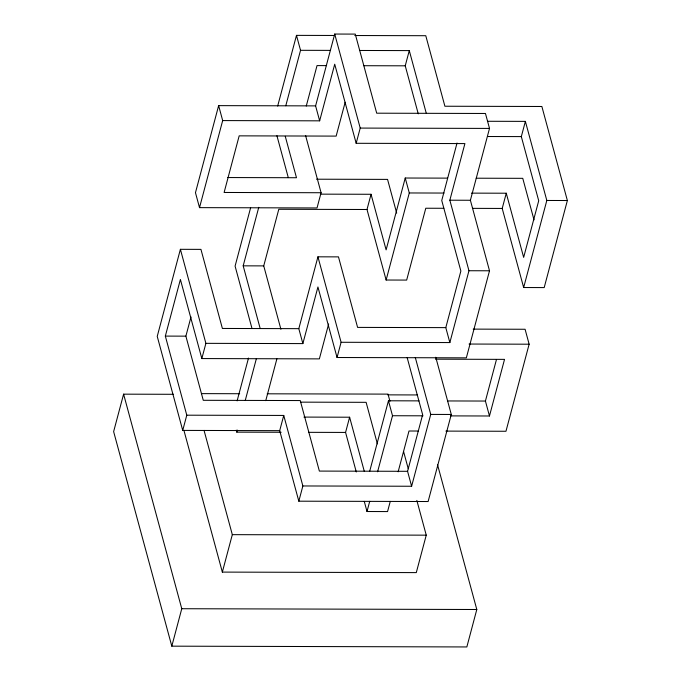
<?xml version="1.0" encoding="UTF-8"?>
<svg xmlns="http://www.w3.org/2000/svg" width="681" height="681" viewBox="0 0 681 681"><rect width="100%" height="100%" fill="white"/><g stroke="black" fill="none" stroke-linecap="round" stroke-linejoin="round"><path stroke-width="1.02" d="M173.476 394.299L123.601 394.163L113.633 431.609L171.808 646.167L466.843 646.95L476.802 609.504L437.56 464.757M180.397 249.314L205.892 343.343L302.866 343.599L298.814 328.659L222.389 328.455L200.946 249.374L180.397 249.314L157.234 336.38L182.729 430.409L279.695 430.664L298.823 501.19L428.119 501.531L451.282 414.465L435.763 357.236M218.635 105.632L222.678 120.58L319.653 120.835L315.601 105.887L218.635 105.632L195.464 192.697L199.516 207.637L317.031 207.952L321.083 192.732L305.565 135.493M182.729 430.409L186.781 415.189L165.338 336.099L180.397 279.482L201.84 358.564L319.363 358.878L328.642 323.986M199.516 207.637L222.678 120.58M186.781 415.189L283.747 415.444L302.866 485.962L411.622 486.251L407.57 471.312L319.363 471.082L300.244 400.556L203.27 400.3L185.879 336.15L190.995 316.946M201.84 358.564L205.892 343.343M250.625 207.731L235.09 266.118L251.987 328.463M277.678 106.04L296.482 35.369L334.635 35.472M260.091 328.182L243.185 265.837L258.754 207.339M285.79 105.734L300.534 50.309L296.482 35.369M280.912 329.255L263.734 265.888L278.801 209.271L366.999 209.501L386.127 280.027L406.668 280.078L425.787 208.241L443.833 208.284M306.271 106.032L317.031 65.589L326.599 65.614M171.808 646.167L181.767 608.72L123.601 394.163M237.116 400.888L248.505 358.053M315.601 105.887L334.72 34.05L355.269 34.101L376.704 113.191L485.459 113.48L489.511 128.42L470.392 200.265L489.511 270.783L466.349 357.848L337.052 357.508L317.933 286.982L302.866 343.599M281.168 432.265L236.818 432.146L237.363 430.103M245.228 400.556L256.345 358.776M319.653 120.835L334.72 64.21L356.163 143.299L464.91 143.589L449.843 200.205L468.962 270.732L449.852 342.569L341.096 342.279L317.933 256.822L338.474 256.873L357.593 327.399L445.8 327.629L449.852 342.569M265.76 400.658L276.886 358.844M345.165 102.244L336.15 136.106L239.176 135.851L224.117 192.468L321.083 192.732M416.832 500.416L426.255 535.164L416.295 572.61L222.346 572.1L232.315 534.653L204.045 430.401M298.814 328.659L317.933 256.822M279.695 430.664L283.747 415.444M356.163 143.299L360.215 128.079L334.72 34.05M366.999 209.501L371.051 194.281L320.376 194.145M418.262 113.855L405.238 65.819L409.281 50.598L359.662 50.471M298.823 501.19L302.866 485.962M337.052 357.508L341.096 342.279M447.587 178.133L405.238 178.022L386.118 249.859L371.051 194.281M356.291 471.976L345.573 432.435L349.617 417.215L303.922 417.087M386.127 280.027L409.29 192.961L405.238 178.022M369.723 471.158L388.451 400.786L419.019 400.871M457.036 143.019L441.748 200.486L460.867 271.012L445.8 327.629M390.273 501.378L387.557 511.576L367.008 511.516L369.723 501.327M377.589 471.78L392.503 415.733L388.451 400.786M398.138 471.805L408.992 431.005L418.483 431.03M407.57 471.312L422.637 414.695L407.119 357.457M411.622 486.251L430.732 414.414L415.291 357.44M354.775 35.523L425.778 35.71L444.897 106.236L541.872 106.491L567.367 200.52L544.196 287.586L523.655 287.527L502.212 208.446L506.264 193.217L471.473 193.132M506.264 193.217L523.655 257.367L538.714 200.742L521.323 136.6L525.374 121.38L487.434 121.278M450.473 415.887L489.469 415.989L485.417 401.049L496.449 359.594M489.469 415.989L504.536 359.372L435.542 359.185M523.655 287.527L546.817 200.469L525.374 121.38M473.201 329.119L525.085 329.263L529.137 344.203L505.966 431.269L445.885 431.107M300.534 50.309L330.098 50.385M363.79 65.708L405.238 65.819M360.215 128.079L489.511 128.42M487.596 136.515L521.323 136.6M227.497 177.545L296.49 177.732L285.254 136.302M476.172 178.209L522.753 178.328L534.023 219.903M316.546 179.205L387.549 179.392L396.691 213.119M409.29 192.961L444.072 193.055M449.843 200.205L470.392 200.265M546.817 200.469L567.367 200.52M472.486 208.36L502.212 208.446M243.185 265.837L263.734 265.888M468.962 270.732L489.511 270.783M165.338 336.099L185.879 336.15M469.056 344.041L529.137 344.203M201.491 393.627L239.644 393.729M267.199 393.805L388.017 394.12L389.958 401.279M387.855 394.861L417.572 394.946M447.477 400.947L485.417 401.049M300.653 402.148L366.114 402.326L377.385 443.893M430.732 414.414L451.282 414.465M392.503 415.733L423.063 415.81M308.621 432.333L345.573 432.435M232.315 534.653L426.255 535.164M181.767 608.72L476.802 609.504M409.281 50.598L426.187 112.944M403.535 451.358L408.242 468.732M276.92 135.715L288.284 177.622M349.617 417.215L364.25 471.175M364.267 501.378L367.008 511.516M236.281 430.154L236.818 432.146M184.108 431.056L222.346 572.1"/></g></svg>
